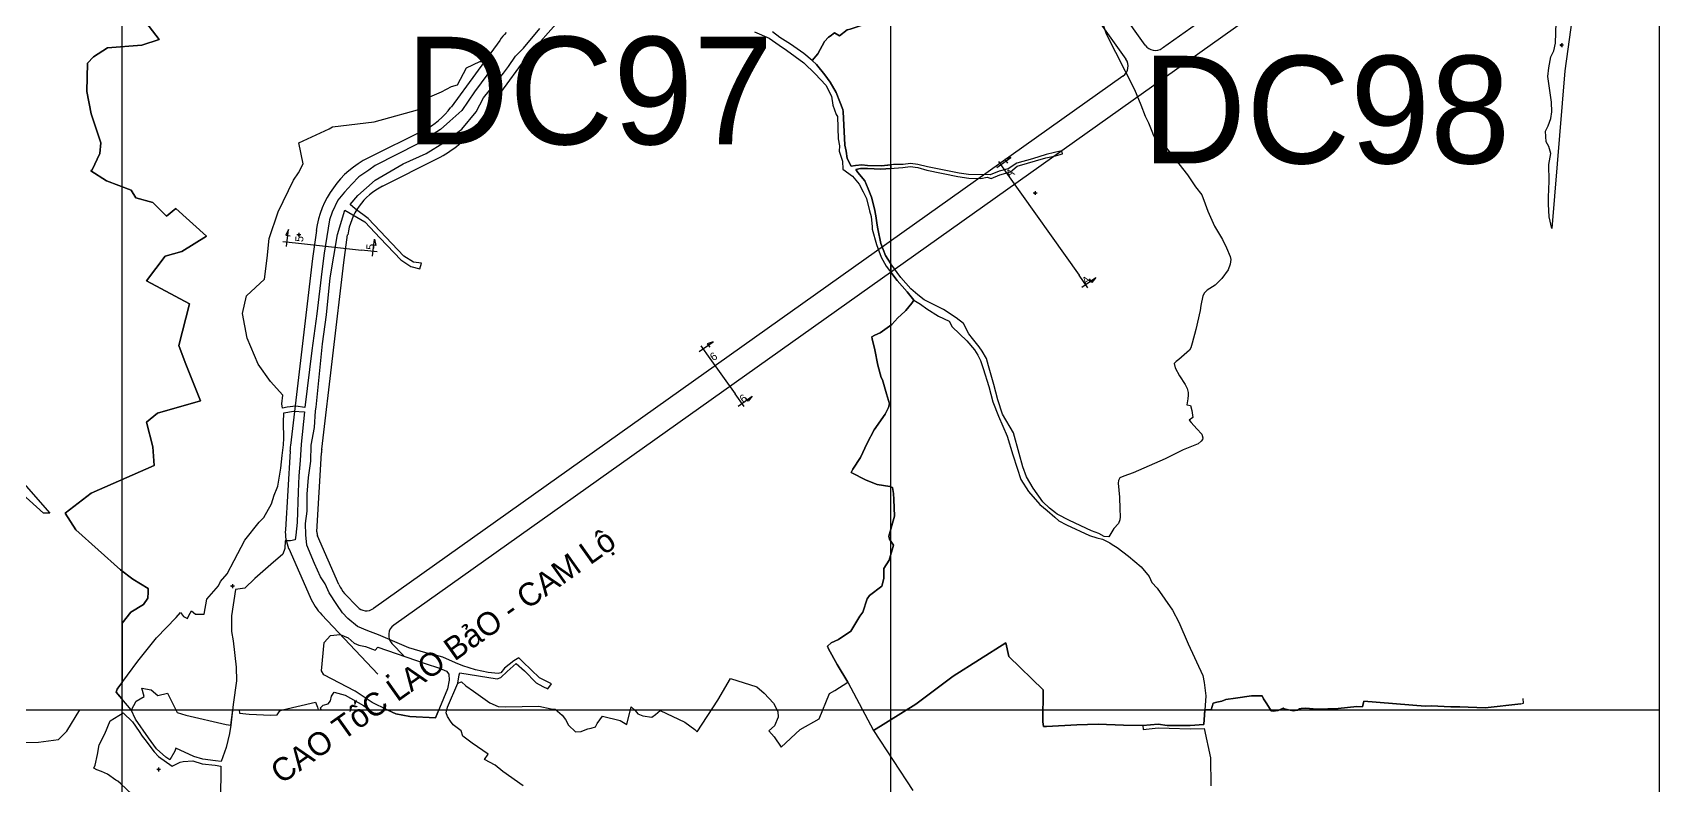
# Model space of a CAD drawing. Extents: x 547408 to 554234, y 1833375 to 1843904.
# Drawn here: x 550942 to 552000, y 1836951 to 1837441 of the extents above; entities that cross this region are included whole.
import ezdxf

# ---------------------------------------------------------------- set-up
doc = ezdxf.new("R2010")
doc.units = 0
for name, color, linetype in [('Level 1', 7, 'Continuous'), ('Level 10', 7, 'Continuous'), ('Level 11', 7, 'Continuous'), ('Level 30', 7, 'Continuous'), ('Level 52', 7, 'Continuous'), ('Level 62', 7, 'Continuous')]:
    doc.layers.add(name, color=color, linetype=linetype)

msp = doc.modelspace()

# ---------------------------------------------------------------- linework, layer by layer
at = {"layer": 'Level 1'}
for points in [[(551569.1, 1837352.7), (551578.2, 1837359.2)], [(551570.1, 1837356.6), (551576, 1837348.3)], [(551578.2, 1837359.2), (551574.2, 1837357.9), (551575.9, 1837355.6)], [(551576, 1837348.3), (551622.5, 1837282.8)], [(551108.2, 1837312.5), (551106.5, 1837308.7), (551109.3, 1837308.4)], [(551106.9, 1837301.4), (551108.2, 1837312.5)], [(551104.7, 1837304.7), (551114.8, 1837303.6)], [(551114.8, 1837303.6), (551155.8, 1837299)], [(551164.3, 1837306.2), (551165, 1837302.1), (551162.2, 1837302.4)], [(551163, 1837295.1), (551164.3, 1837306.2)], [(551165.9, 1837297.9), (551155.8, 1837299)], [(551628.3, 1837274.5), (551622.5, 1837282.8)], [(551624.4, 1837274.9), (551633.5, 1837281.3)], [(551633.5, 1837281.3), (551630.9, 1837278), (551629.3, 1837280.3)], [(551375.5, 1837233), (551384.6, 1837239.4)], [(551376.5, 1837236.8), (551382.4, 1837228.5)], [(551384.6, 1837239.4), (551380.7, 1837238.1), (551382.3, 1837235.8)], [(551382.4, 1837228.5), (551398.8, 1837205.5)], [(551404.6, 1837197.2), (551398.8, 1837205.5)], [(551400.7, 1837197.5), (551409.8, 1837204)], [(551409.8, 1837204), (551407.2, 1837200.7), (551405.6, 1837203)]]:
    msp.add_lwpolyline(points, dxfattribs=at)
at = {"layer": 'Level 10'}
for points in [[(551951.7, 1837511.5), (551938.4, 1837415.6), (551930, 1837313), (551928.3, 1837320.7), (551927.9, 1837328.9), (551927.9, 1837333.4), (551928.2, 1837343.9), (551928.1, 1837354.7), (551929.4, 1837361.8), (551928.1, 1837366.4), (551926.3, 1837369.4), (551925.8, 1837376.3), (551927.7, 1837379.8), (551929.3, 1837384.6), (551929.9, 1837389), (551929.7, 1837395.2), (551927.5, 1837411.9), (551928.1, 1837417.6), (551929.4, 1837424.7), (551931.2, 1837428.6), (551932.3, 1837433.7), (551932.9, 1837447.1)], [(551122.8, 1837161.7), (551123.1, 1837172.2), (551125.1, 1837183.6), (551125.8, 1837194.5), (551126.2, 1837196.9), (551130.5, 1837238), (551132.9, 1837257), (551135.4, 1837281), (551140.1, 1837309.2), (551144.9, 1837324.9), (551157.9, 1837317.4), (551167.9, 1837306.7), (551181.4, 1837292.6), (551187.9, 1837288.4), (551193.7, 1837286.8), (551194.8, 1837290.6), (551189.6, 1837291.1), (551183.3, 1837295), (551160, 1837319.6), (551151.7, 1837325.8), (551148.5, 1837328.7), (551153.3, 1837334.5), (551164.7, 1837344.5), (551182.8, 1837355.2), (551197.8, 1837361.9), (551209.8, 1837369.2), (551221, 1837377.7), (551230.3, 1837389), (551235.2, 1837398), (551248.2, 1837414.1), (551251.4, 1837418.4), (551256, 1837425.1), (551261.1, 1837430.4), (551271.8, 1837443.1)], [(551411.3, 1837441.1), (551420.9, 1837436.8), (551427.4, 1837432.3), (551432.2, 1837429.1), (551443.4, 1837420.9), (551450.9, 1837413.6), (551457.8, 1837406.2), (551461.5, 1837399.2), (551462.4, 1837393.3), (551464.6, 1837387.2), (551465.4, 1837385.9), (551465.9, 1837371.5), (551466.7, 1837366.9), (551466.4, 1837363.4), (551468.6, 1837356.8), (551468.9, 1837351.6), (551475.1, 1837347.2), (551479.4, 1837341.9), (551482.1, 1837337), (551484.3, 1837332.6), (551486.2, 1837324.5), (551487.3, 1837320.9), (551487.9, 1837314.2), (551488, 1837312.6), (551490.8, 1837302.6), (551493.7, 1837294.4), (551497.1, 1837288.5), (551504.2, 1837279.3), (551510.7, 1837271.9), (551515.1, 1837266.5), (551519.3, 1837263.8)], [(551592.1, 1837358.3), (551582, 1837355.5), (551576.4, 1837351.9), (551570.5, 1837350.4), (551564.7, 1837348), (551550.6, 1837348.2), (551544.4, 1837349.1), (551524, 1837353.2), (551517.6, 1837354.7), (551512.8, 1837355.3), (551508, 1837354.8), (551501.8, 1837354.6), (551493.9, 1837353.9), (551484.8, 1837354.1), (551481.2, 1837354.4), (551477, 1837354.1), (551474.3, 1837353.7), (551471.7, 1837358.5), (551471, 1837363.3), (551470.1, 1837367.3), (551469, 1837389.1), (551468.8, 1837390.4), (551466.9, 1837395.4), (551464.5, 1837401.5), (551460.6, 1837408.2), (551457.1, 1837413), (551451.7, 1837419.8), (551449, 1837422.3), (551443.5, 1837427), (551434.9, 1837432.9), (551427.8, 1837437.4), (551423.2, 1837441)], [(551638.3, 1837444.9), (551640.2, 1837439.8), (551658.6, 1837403.4), (551662.6, 1837393.5), (551665.4, 1837386.1), (551667.7, 1837381.8), (551669.9, 1837376.4), (551670.9, 1837373.6), (551671.9, 1837371.7), (551673.8, 1837369.8), (551677.4, 1837367.2), (551679.4, 1837365.3), (551693.1, 1837348), (551698.3, 1837340.2), (551702.4, 1837334.9), (551704.6, 1837329.2), (551706.3, 1837324.3), (551710.5, 1837314.5), (551713.1, 1837310.3), (551715.7, 1837306), (551718.3, 1837300.5), (551720.7, 1837294.9), (551721.1, 1837292.8), (551720.8, 1837289.9), (551719.4, 1837286.1), (551715.3, 1837280.6), (551711.1, 1837276.2), (551705.9, 1837273), (551704, 1837271.2), (551703.1, 1837269.3), (551701.6, 1837262.9), (551701.2, 1837259.8), (551698.5, 1837247.3), (551696.1, 1837238.4), (551695.2, 1837235.5)], [(551241.7, 1837418.6), (551229.3, 1837402), (551221.1, 1837389.9), (551213.2, 1837382.8), (551207.1, 1837377.5), (551192.5, 1837368.2), (551164.7, 1837354.1), (551160.5, 1837351.1), (551154.1, 1837346.7), (551149.5, 1837341.9), (551144.8, 1837336.8), (551140.3, 1837331.6), (551136.6, 1837323.8), (551134.9, 1837318.6), (551131.5, 1837297), (551130, 1837285), (551126.8, 1837257.5), (551123.4, 1837233.6), (551118.9, 1837196.6), (551113, 1837197.6), (551107.4, 1837196.8), (551104.3, 1837196.2), (551104, 1837199.1), (551104.5, 1837204.6), (551096.5, 1837213.5), (551088.6, 1837224.9), (551081.4, 1837241.8), (551078.3, 1837257.7), (551081, 1837269.2), (551092.7, 1837280.1), (551094.5, 1837293.7), (551095.7, 1837306.5), (551101.6, 1837324), (551111.5, 1837344.6), (551114.8, 1837349.2), (551117.9, 1837355.2), (551115, 1837368.9), (551134.8, 1837378), (551136.9, 1837379.1), (551164, 1837382.5), (551198.5, 1837392.1), (551198.6, 1837398), (551207.8, 1837401.9), (551214.3, 1837405.4), (551218.1, 1837406.5), (551224, 1837417.6), (551232.7, 1837421.6), (551235.1, 1837421.8), (551237.8, 1837420.1), (551241.7, 1837418.6)], [(551695.2, 1837235.5), (551694.4, 1837233.9), (551687.4, 1837227.8), (551685.7, 1837226.5), (551684.4, 1837225.2), (551684.9, 1837222.5), (551687.8, 1837217.2), (551691.5, 1837211.6), (551692.8, 1837209), (551693.4, 1837206.4), (551693.4, 1837204.6), (551693.2, 1837202.3), (551692.5, 1837198.3), (551695, 1837197.9), (551695.8, 1837194.7), (551696.5, 1837190.1), (551694.1, 1837188.4), (551695.4, 1837186.8), (551699.2, 1837182.8), (551702.3, 1837179.2), (551703, 1837177), (551702.8, 1837175.9), (551702, 1837174.8), (551699.9, 1837173.1), (551690.2, 1837169.1), (551678.4, 1837163.2), (551657.6, 1837154.1), (551651.7, 1837151.9), (551649.1, 1837150.8), (551648.2, 1837149.2), (551648, 1837147.4), (551648.7, 1837138.2), (551649.1, 1837130.8), (551649.2, 1837125.4), (551649, 1837123.5), (551648.1, 1837121.1), (551645, 1837117.9), (551641.9, 1837112.5), (551638.9, 1837112.8), (551635.4, 1837114.6), (551630.5, 1837116.5), (551616.2, 1837123.1), (551608.3, 1837127.3), (551607.2, 1837128.1), (551603.2, 1837131.1), (551599, 1837135.3), (551592.7, 1837144.2), (551588.2, 1837151.5), (551585.9, 1837158), (551583.5, 1837166.8), (551579.8, 1837180.1), (551572.8, 1837192.2), (551569.7, 1837201.7), (551567, 1837211.6), (551563.5, 1837223.8), (551562.2, 1837228.6), (551559.5, 1837233.3), (551557.5, 1837236.2), (551553.2, 1837241.5), (551550.9, 1837244.5), (551547.4, 1837251.2), (551542.6, 1837255), (551534.4, 1837260.4), (551521.7, 1837266.7), (551517.6, 1837269.9), (551513, 1837273.9), (551506.5, 1837281.3), (551500.1, 1837290), (551496.6, 1837295.6), (551493.6, 1837303.4), (551491.5, 1837312.9), (551491.2, 1837315.2), (551490.3, 1837321.2), (551489.4, 1837325.8), (551487.4, 1837333.4), (551485.4, 1837338.8), (551483.1, 1837344), (551478.7, 1837349.4), (551477.3, 1837351.4), (551480.3, 1837352.1), (551484.8, 1837352.2), (551493.5, 1837351.7), (551507.9, 1837352.7), (551512.7, 1837353.3), (551517.6, 1837352.7), (551523.5, 1837351), (551543.6, 1837347), (551550.8, 1837345.9), (551558.6, 1837345.7), (551562.7, 1837346.4), (551565.4, 1837345.7), (551570.9, 1837348), (551578, 1837349.9), (551582.3, 1837353.6), (551600.8, 1837359), (551606.3, 1837360.1), (551611.8, 1837361.6), (551611.2, 1837363.6), (551606.5, 1837362.4), (551601.2, 1837361.2), (551592.1, 1837358.3)], [(551519.3, 1837263.8), (551523.5, 1837260.9), (551531, 1837256), (551537.9, 1837252.8), (551540, 1837249.1), (551549.5, 1837240), (551554.5, 1837234.1), (551556.6, 1837230.7), (551558.3, 1837227.3), (551560.1, 1837222.1), (551563.7, 1837210.2), (551566.4, 1837200.3), (551570, 1837190.9), (551575.8, 1837177.9), (551579.4, 1837165.8), (551582.3, 1837157.1), (551584.6, 1837149.7), (551589.7, 1837141.9), (551596.9, 1837133.5), (551601.7, 1837129.6), (551606.8, 1837125.2), (551609.3, 1837122.8), (551614.4, 1837120.2), (551629.2, 1837113.3), (551634.1, 1837111.9), (551637.8, 1837110.9), (551642.5, 1837108.6), (551644.1, 1837107.5), (551647.3, 1837105.5), (551654.6, 1837100), (551662.8, 1837092.9), (551668.1, 1837086.8), (551669.9, 1837082.7), (551673.2, 1837079.2), (551683.2, 1837064.7), (551687.3, 1837056.9), (551693.4, 1837042.8), (551703.1, 1837022.4), (551703.9, 1837017.8), (551704.9, 1837009), (551703.7, 1836990.4), (551694.7, 1836989.7), (551679.9, 1836989.7), (551674, 1836990.6), (551664, 1836989.7), (551664.1, 1836987.1), (551674, 1836988.3), (551681, 1836988), (551694.7, 1836987.7), (551703.9, 1836987.9), (551708, 1836968.8), (551708.1, 1836950.5)], [(551118.6, 1837193.9), (551116.5, 1837172.8), (551115.8, 1837162.1), (551115, 1837152.1), (551114.5, 1837141.7), (551113.9, 1837121.8), (551113, 1837113.5), (551112.6, 1837110.6), (551109.6, 1837109.9), (551106.2, 1837109.8), (551105.8, 1837104.9), (551104.6, 1837101.2), (551096.8, 1837094.5), (551086.3, 1837085.3), (551079.9, 1837079.1), (551073.8, 1837078.3), (551071.2, 1837061.2), (551071.2, 1837051), (551072.2, 1837044.9), (551074.3, 1837027.7), (551074.5, 1837018.8), (551072.4, 1837003.4), (551070.8, 1836990), (551070, 1836984.5), (551067.8, 1836975.5), (551064.5, 1836966.4), (551060.8, 1836966.7), (551052.5, 1836967.9), (551046.8, 1836969.7), (551035.1, 1836975), (551034.3, 1836973.1), (551031.1, 1836967.5), (551028.6, 1836969.1), (551022.4, 1836974.7), (551017.2, 1836981.8), (551008.8, 1836993.8), (551006, 1836999.9), (550996.1, 1837011.4), (550996.8, 1837013.4), (551010.3, 1837031.6), (551022.4, 1837046.7), (551035.3, 1837060.1), (551038, 1837063.2), (551040, 1837060.7), (551042.7, 1837059.4), (551043.5, 1837061.4), (551045.1, 1837064.4), (551047.7, 1837062.3), (551053.4, 1837062.2), (551055.2, 1837071.9), (551062.8, 1837080.6), (551064.1, 1837083.4), (551068.4, 1837088.5), (551072.9, 1837097.2), (551079.9, 1837110.3), (551089.1, 1837122), (551092.3, 1837125.1), (551097.2, 1837133.9), (551099, 1837139.5), (551101, 1837144.3), (551101.3, 1837145.4), (551103.3, 1837157.2), (551104.1, 1837165.4), (551105, 1837172.4), (551105.3, 1837176.7), (551105.1, 1837186.9), (551105.2, 1837193.1), (551111.5, 1837194.3), (551118.6, 1837193.9)], [(550916, 1837170), (550953, 1837128), (550949, 1837128), (550910, 1837163)], [(551261, 1836950.6), (551247.7, 1836959.9), (551242.8, 1836963.9), (551235.8, 1836967.7), (551238.1, 1836971.1), (551227.8, 1836978.3), (551221.7, 1836982.9), (551220.6, 1836986.3), (551215.4, 1836990.3), (551213.7, 1836992.6), (551211.7, 1836995.7), (551210.9, 1836998), (551211.7, 1837001.8), (551218.4, 1837017.3), (551219.2, 1837022.7), (551219.7, 1837024), (551244.1, 1837020.1), (551246.3, 1837020.9), (551250.6, 1837025), (551256.3, 1837030.2), (551261.7, 1837025.4), (551269.4, 1837017.6), (551273.7, 1837015.2), (551277, 1837013.6), (551279.3, 1837016.8), (551271.6, 1837020.7), (551260.7, 1837031.2), (551258, 1837033.7), (551254.8, 1837031.9), (551248.7, 1837027), (551246.4, 1837024), (551244.7, 1837023.7), (551238.2, 1837024.3), (551229.9, 1837025.9), (551221.6, 1837028.5), (551216.8, 1837030.5), (551208.7, 1837034.2), (551204, 1837035.6), (551197.6, 1837037), (551186.6, 1837040.3), (551166.8, 1837048.8), (551159.8, 1837051.4), (551153.2, 1837054.1), (551146.8, 1837059.3), (551143.3, 1837063.1), (551139.7, 1837068.4), (551134.7, 1837076.1), (551132.2, 1837082), (551129.1, 1837086.4), (551125.2, 1837095.2), (551120.3, 1837107.1), (551119.6, 1837113.7), (551119.3, 1837121.2), (551120.4, 1837129.1), (551120.5, 1837140.2), (551121.4, 1837151.2), (551122.8, 1837161.7)], [(551212.7, 1837019.3), (551211.7, 1837013.7), (551203.9, 1836994.8), (551187.1, 1836995.6), (551178, 1836997.3), (551172.4, 1837000), (551162.6, 1837004.8), (551151.6, 1837012.2), (551131.2, 1837022.7), (551129.8, 1837025.4), (551131.4, 1837043.7), (551135.7, 1837048.4), (551141.9, 1837048.9), (551147.2, 1837046.9), (551150.9, 1837043.3), (551154.1, 1837042.1), (551158.3, 1837041.2), (551164.6, 1837038.7), (551166.4, 1837040.7), (551197.2, 1837030), (551206.5, 1837027.1), (551211, 1837025.2), (551212.6, 1837023.1), (551212.7, 1837019.3)], [(551006.7, 1836944.8), (550999.1, 1836952.1), (550997.2, 1836953.5), (550995.9, 1836954.3), (550990.6, 1836958.2), (550986.7, 1836959.8), (550983.6, 1836960.9), (550981.7, 1836962.1), (550982.6, 1836963.9), (550984.1, 1836970.8), (550985.1, 1836977.2), (550988.8, 1836984.3), (550992.2, 1836992.8), (551000.8, 1836998.1), (551006.9, 1836992.2), (551011.2, 1836985.9), (551013.1, 1836982.9), (551014.9, 1836980.6), (551021, 1836972.6), (551023.8, 1836969.7), (551032.6, 1836963.3), (551037.8, 1836965.9), (551039.8, 1836966.4), (551046, 1836966.7), (551052.1, 1836964.8), (551060.6, 1836963.9), (551064.3, 1836963.4)], [(551064.3, 1836963.4), (551064.1, 1836941)]]:
    msp.add_lwpolyline(points, dxfattribs=at)
at = {"layer": 'Level 11'}
for p, q in [((551935.7, 1837432.4), (551935.1, 1837432.4)), ((551936.4, 1837433), (551935.7, 1837432.4)), ((551935.7, 1837432.4), (551936.4, 1837431.7)), ((551936.4, 1837433.6), (551936.4, 1837433)), ((551937, 1837432.4), (551936.4, 1837433)), ((551936.4, 1837431.7), (551937, 1837432.4)), ((551936.4, 1837431.7), (551936.4, 1837431.1)), ((551937.6, 1837432.4), (551937, 1837432.4)), ((551593.3, 1837336.1), (551592.7, 1837336.1)), ((551594, 1837336.7), (551593.3, 1837336.1)), ((551593.3, 1837336.1), (551594, 1837335.5)), ((551594, 1837337.4), (551594, 1837336.7)), ((551594.6, 1837336.1), (551594, 1837336.7)), ((551594, 1837335.5), (551594.6, 1837336.1)), ((551594, 1837335.5), (551594, 1837334.9)), ((551595.2, 1837336.1), (551594.6, 1837336.1)), ((551114.3, 1837309), (551113.7, 1837309)), ((551115, 1837309.6), (551114.3, 1837309)), ((551114.3, 1837309), (551115, 1837308.4)), ((551115, 1837310.2), (551115, 1837309.6)), ((551115.6, 1837309), (551115, 1837309.6)), ((551115, 1837308.4), (551115.6, 1837309)), ((551115, 1837308.4), (551115, 1837307.7)), ((551116.2, 1837309), (551115.6, 1837309)), ((551071.2, 1837080.3), (551070.6, 1837080.3)), ((551071.8, 1837081), (551071.2, 1837080.3)), ((551071.2, 1837080.3), (551071.8, 1837079.7)), ((551071.8, 1837081.6), (551071.8, 1837081)), ((551072.5, 1837080.3), (551071.8, 1837081)), ((551071.8, 1837079.7), (551072.5, 1837080.3)), ((551071.8, 1837079.7), (551071.8, 1837079.1)), ((551073.1, 1837080.3), (551072.5, 1837080.3)), ((551172.1, 1837021.9), (551171.5, 1837021.9)), ((551172.8, 1837022.5), (551172.1, 1837021.9)), ((551172.1, 1837021.9), (551172.8, 1837021.2)), ((551172.8, 1837023.1), (551172.8, 1837022.5)), ((551173.4, 1837021.9), (551172.8, 1837022.5)), ((551172.8, 1837021.2), (551173.4, 1837021.9)), ((551172.8, 1837021.2), (551172.8, 1837020.6)), ((551174, 1837021.9), (551173.4, 1837021.9)), ((551023.8, 1836961.7), (551023.2, 1836961.1)), ((551023.8, 1836962.4), (551023.8, 1836961.7)), ((551024.4, 1836961.1), (551023.8, 1836961.7)), ((551023.2, 1836961.1), (551022.6, 1836961.1)), ((551023.2, 1836961.1), (551023.8, 1836960.5)), ((551023.8, 1836960.5), (551024.4, 1836961.1)), ((551023.8, 1836960.5), (551023.8, 1836959.9)), ((551025.1, 1836961.1), (551024.4, 1836961.1))]:
    msp.add_line(p, q, dxfattribs=at)
for centre in [(551936.4, 1837432.4), (551594, 1837336.1), (551115, 1837309), (551071.8, 1837080.3), (551172.8, 1837021.9), (551023.8, 1836961.1)]:
    msp.add_circle(centre, 0.15, dxfattribs=at)
at = {"layer": 'Level 30'}
for points in [[(551265.2, 1837426.9), (551303, 1837469.7)], [(551665.5, 1837432.3), (551633.1, 1837477.9)], [(551743, 1837477.5), (551676.7, 1837430.4)], [(551752.6, 1837464.1), (551176.8, 1837055.1)], [(551620.4, 1837469), (551652.9, 1837423.3)], [(551245.7, 1837435.4), (551214, 1837392)], [(551230.5, 1837379.9), (551262.3, 1837423.3)], [(551651, 1837412.1), (551163.6, 1837065.9)], [(551196.1, 1837376.9), (551160.3, 1837359)], [(551169.4, 1837340.7), (551205.2, 1837358.6)], [(551126.4, 1837311.8), (551123.9, 1837293.5)], [(551130, 1837169.6), (551144.2, 1837290.9), (551146.7, 1837309)], [(551123.9, 1837293.5), (551109.6, 1837172)], [(551109.3, 1837168.3), (551106.3, 1837117)], [(551126.8, 1837115.8), (551129.7, 1837167.1)], [(551141.1, 1837081.4), (551127.2, 1837113.2)], [(551108.5, 1837105), (551122.3, 1837073.2)], [(551153.1, 1837067), (551144.8, 1837075.7)], [(551129.9, 1837061.7), (551166.3, 1837023.1)], [(551175.6, 1837043.1), (551183.2, 1837035.1)]]:
    msp.add_lwpolyline(points, dxfattribs=at)
for centre, radius, start, end in [((551302.4, 1837393.9), 70.3, 138.3571, 143.7721), ((551302.4, 1837393.9), 49.7, 138.32, 143.7721), ((551672, 1837436.9), 8, 215.3857, 305.3857), ((551646.4, 1837418.6), 8, 305.3857, 35.3857), ((551173.8, 1837421.4), 49.8, 296.5475, 323.7721), ((551173.8, 1837421.4), 70.2, 296.5475, 323.7721), ((551188.1, 1837303.3), 62.3, 116.5475, 172.1857), ((551188.1, 1837303.3), 41.7, 116.5475, 172.1857), ((551171.4, 1837164.7), 62.3, 173.2934, 176.6913), ((551171.4, 1837164.7), 41.8, 173.2934, 176.6913), ((551132.5, 1837115.5), 26.3, 176.6913, 203.5393), ((551132.5, 1837115.5), 5.75, 176.6913, 203.5393), ((551159.2, 1837089.3), 19.8, 203.5393, 223.309), ((551159.2, 1837089.3), 40.2, 203.5393, 223.309), ((551158.9, 1837072.4), 8, 223.309, 305.3857), ((551181.4, 1837048.6), 8, 125.3857, 223.309)]:
    msp.add_arc(centre, radius, start, end, dxfattribs=at)
at = {"layer": 'Level 52'}
for p, q in [((551463.4, 1837440.3), (551466.7, 1837438.5)), ((551466.7, 1837438.5), (551463.4, 1837440.3)), ((550990.6, 1837430.7), (551012.8, 1837432.3)), ((551012.8, 1837432.3), (550990.6, 1837430.7)), ((551500, 1837352.1), (551500, 1837354.5)), ((551500, 1837354.5), (551500, 1837352.1)), ((551500, 1837290.1), (551496.6, 1837295.6)), ((551496.6, 1837295.6), (551500, 1837290.1)), ((551500, 1837284.7), (551500, 1837290.1)), ((551500, 1837290.1), (551500, 1837284.7)), ((551044, 1837264), (551016, 1837279)), ((551016, 1837279), (551044, 1837264)), ((551000, 1837017.7), (551000, 1837056.3)), ((551000, 1837056.3), (551000, 1837017.7)), ((551574.8, 1837043.6), (551540.7, 1837021.8)), ((551576.9, 1837034.6), (551574.8, 1837043.6)), ((551599.1, 1837013), (551576.9, 1837034.6)), ((550998.4, 1837015.6), (550996.8, 1837013.4)), ((551000, 1837017.7), (550998.4, 1837015.6)), ((551014.3, 1837008.7), (551012.8, 1837014.1)), ((551012.8, 1837014.1), (551019, 1837013)), ((551472.1, 1837017.9), (551488.7, 1836986.5)), ((551540.7, 1837021.8), (551516.3, 1837003.7)), ((550996.8, 1837013.4), (550996.1, 1837011.4)), ((551000, 1837006.8), (550996.1, 1837011.4)), ((550996.1, 1837011.4), (551000, 1837006.8)), ((551000, 1837004.7), (551000, 1837006.8)), ((551000, 1837006.8), (551000, 1837000)), ((551000, 1837004.7), (551000, 1837004.7)), ((551000, 1837000), (551000, 1837004.1)), ((551000, 1837004.1), (551000, 1837004.1)), ((551006.1, 1837000), (551009.2, 1837005.5)), ((551009.2, 1837005.5), (551014.3, 1837008.7)), ((551019, 1837013), (551023.2, 1837009.2)), ((551023.2, 1837009.2), (551029.5, 1837010.8)), ((551023.2, 1837009.2), (551023.2, 1837009.2)), ((551029.5, 1837010.8), (551035.9, 1836998.3)), ((551125.9, 1837004.9), (551127.1, 1837001.7)), ((551516.3, 1837003.7), (551488.7, 1836986.5)), ((551598.9, 1836992.2), (551599.1, 1837013)), ((551709.7, 1837004.2), (551708.4, 1837000)), ((551712.2, 1837005), (551709.7, 1837004.2)), ((551715.4, 1837005.7), (551712.2, 1837005)), ((551717.9, 1837006.6), (551715.4, 1837005.7)), ((551724.2, 1837007.5), (551717.9, 1837006.6)), ((551734.7, 1837009.1), (551724.2, 1837007.5)), ((551807.8, 1837005.7), (551806.8, 1837002)), ((551847.6, 1837002.3), (551807.8, 1837005.7)), ((551911.6, 1837004.3), (551911.4, 1837007.3)), ((550972.6, 1837000), (550999.7, 1837000)), ((550999.7, 1837000), (551000, 1837000)), ((551000, 1837000), (551005.9, 1837000)), ((551005.9, 1837000), (551006.1, 1837000)), ((551035.9, 1836998.3), (551041.6, 1836996.6)), ((551070.8, 1836990), (551072, 1837000)), ((551072, 1837000), (551076.3, 1837000)), ((551076.3, 1837000), (551076.5, 1836997.7)), ((551101, 1836996.7), (551102.6, 1836999.4)), ((551127.1, 1837001.7), (551127.6, 1837000)), ((551127.6, 1837000), (551129.6, 1837000)), ((551161.1, 1837000), (551172.4, 1837000)), ((551206.1, 1837000), (551211.3, 1837000)), ((551249.5, 1837001.9), (551271.1, 1837002.3)), ((551328.3, 1836990.5), (551331.2, 1837001.9)), ((551704.4, 1837000), (551703.7, 1836990.4)), ((551708.4, 1837000), (551704.4, 1837000)), ((551704.4, 1837000), (551708.4, 1837000)), ((551748.8, 1836999.2), (551747.4, 1836999.3)), ((551755.9, 1837000.7), (551755.2, 1837001.1)), ((551761.7, 1836999.4), (551755.9, 1837000.7)), ((551851.6, 1837002.5), (551847.6, 1837002.3)), ((551488.7, 1836986.5), (551514.3, 1836947.5)), ((551599.3, 1836989.2), (551598.9, 1836992.2)), ((551634.9, 1836990.6), (551621.1, 1836990.2))]:
    msp.add_line(p, q, dxfattribs=at)
for points in [[(551012.8, 1837432.3), (551024.1, 1837436), (551013.3, 1837450), (551015, 1837470.1)], [(551015, 1837470.1), (551013.3, 1837450), (551024.1, 1837436), (551012.8, 1837432.3)], [(551466.7, 1837438.5), (551471.6, 1837442.2), (551473.6, 1837442.8), (551484, 1837446.2), (551495.1, 1837451.7), (551498.4, 1837454.6), (551501.3, 1837458.1), (551502.7, 1837461.6), (551505.6, 1837461), (551510.2, 1837460.7), (551513.4, 1837461.4), (551516.8, 1837461.1), (551519.6, 1837460.9), (551521.7, 1837460.1), (551523.2, 1837463.7), (551524.9, 1837468.9), (551529.6, 1837475.5)], [(551529.6, 1837475.5), (551524.9, 1837468.9), (551523.2, 1837463.7), (551521.7, 1837460.1), (551519.6, 1837460.9), (551516.8, 1837461.1), (551513.4, 1837461.4), (551510.2, 1837460.7), (551505.6, 1837461), (551502.7, 1837461.6), (551501.3, 1837458.1), (551498.4, 1837454.6), (551495.1, 1837451.7), (551484, 1837446.2), (551473.6, 1837442.8), (551471.6, 1837442.2), (551466.7, 1837438.5)], [(551449, 1837422.3), (551452.6, 1837426.6), (551456.9, 1837434.8), (551459.5, 1837437.5), (551460.7, 1837438.2), (551463.4, 1837440.3)], [(551463.4, 1837440.3), (551460.7, 1837438.2), (551459.5, 1837437.5), (551456.9, 1837434.8), (551452.6, 1837426.6), (551449, 1837422.3)], [(550979.7, 1837350.6), (550980.6, 1837351.3), (550985.5, 1837361.8), (550986.2, 1837368.9), (550980, 1837387.6), (550977.1, 1837402.1), (550977.6, 1837420.6), (550981.5, 1837424.7), (550990.6, 1837430.7)], [(550990.6, 1837430.7), (550981.5, 1837424.7), (550977.6, 1837420.6), (550977.1, 1837402.1), (550980, 1837387.6), (550986.2, 1837368.9), (550985.5, 1837361.8), (550980.6, 1837351.3), (550979.7, 1837350.6)], [(551477, 1837354.1), (551474.3, 1837353.7), (551471.7, 1837358.5), (551471, 1837363.3), (551470.1, 1837367.3), (551469, 1837389.1), (551468.8, 1837390.4), (551466.9, 1837395.4), (551464.5, 1837401.5), (551460.6, 1837408.2), (551457.1, 1837413), (551451.7, 1837419.8), (551449, 1837422.3)], [(551449, 1837422.3), (551451.7, 1837419.8), (551457.1, 1837413), (551460.6, 1837408.2), (551464.5, 1837401.5), (551466.9, 1837395.4), (551468.8, 1837390.4), (551469, 1837389.1), (551470.1, 1837367.3), (551471, 1837363.3), (551471.7, 1837358.5), (551474.3, 1837353.7), (551477, 1837354.1), (551481.2, 1837354.4), (551484.8, 1837354.1), (551493.9, 1837353.9), (551500, 1837354.5)], [(551500, 1837354.5), (551493.9, 1837353.9), (551484.8, 1837354.1), (551481.2, 1837354.4), (551477, 1837354.1)], [(551055, 1837308), (551035, 1837326), (551029, 1837321), (551020, 1837330), (551009, 1837333), (551006, 1837338), (550990, 1837344), (550979.7, 1837350.6)], [(550979.7, 1837350.6), (550990, 1837344), (551006, 1837338), (551009, 1837333), (551020, 1837330), (551029, 1837321), (551035, 1837326), (551055, 1837308)], [(551496.6, 1837295.6), (551493.6, 1837303.4), (551491.5, 1837312.9), (551491.2, 1837315.2), (551490.3, 1837321.2), (551489.4, 1837325.8), (551487.4, 1837333.4), (551485.4, 1837338.8), (551483.1, 1837344), (551478.7, 1837349.4), (551477.3, 1837351.4), (551480.3, 1837352.1), (551484.8, 1837352.2), (551493.5, 1837351.7), (551500, 1837352.1)], [(551500, 1837352.1), (551493.5, 1837351.7), (551484.8, 1837352.2), (551480.3, 1837352.1), (551477.3, 1837351.4), (551478.7, 1837349.4), (551483.1, 1837344), (551485.4, 1837338.8), (551487.4, 1837333.4), (551489.4, 1837325.8), (551490.3, 1837321.2), (551491.2, 1837315.2), (551491.5, 1837312.9), (551493.6, 1837303.4), (551496.6, 1837295.6)], [(551016, 1837279), (551028, 1837295), (551039, 1837298), (551055, 1837308)], [(551055, 1837308), (551039, 1837298), (551028, 1837295), (551016, 1837279)], [(551515.1, 1837266.5), (551510.7, 1837271.9), (551504.2, 1837279.3), (551500, 1837284.7)], [(551500, 1837284.7), (551504.2, 1837279.3), (551510.7, 1837271.9), (551515.1, 1837266.5)], [(551051, 1837201), (551041, 1837226), (551037, 1837237), (551044, 1837264)], [(551044, 1837264), (551037, 1837237), (551041, 1837226), (551051, 1837201)], [(551487.7, 1837242.5), (551489.7, 1837243.6), (551493.1, 1837245.2), (551500.8, 1837250.7), (551504.6, 1837255), (551509.1, 1837259), (551509.9, 1837259.8), (551513.8, 1837264.4), (551515.1, 1837266.5)], [(551515.1, 1837266.5), (551513.8, 1837264.4), (551509.9, 1837259.8), (551509.1, 1837259), (551504.6, 1837255), (551500.8, 1837250.7), (551493.1, 1837245.2), (551489.7, 1837243.6), (551487.7, 1837242.5)], [(551493.8, 1837216.2), (551491.7, 1837224.2), (551489.7, 1837234.1), (551488, 1837241.2), (551487.7, 1837242.5)], [(551487.7, 1837242.5), (551488, 1837241.2), (551489.7, 1837234.1), (551491.7, 1837224.2), (551493.8, 1837216.2)], [(551474.2, 1837154.4), (551475.4, 1837156.6), (551480.4, 1837164.2), (551484.7, 1837173.5), (551489.2, 1837182.2), (551496.4, 1837192.2), (551498.6, 1837196.6), (551499.2, 1837199.1), (551497.2, 1837205.6), (551494.6, 1837214.7), (551493.8, 1837216.2)], [(551493.8, 1837216.2), (551494.6, 1837214.7), (551497.2, 1837205.6), (551499.2, 1837199.1), (551498.6, 1837196.6), (551496.4, 1837192.2), (551489.2, 1837182.2), (551484.7, 1837173.5), (551480.4, 1837164.2), (551475.4, 1837156.6), (551474.2, 1837154.4)], [(551016, 1837187), (551023, 1837193), (551051, 1837201)], [(551051, 1837201), (551023, 1837193), (551016, 1837187)], [(551021, 1837159), (551020, 1837171), (551016, 1837187)], [(551016, 1837187), (551020, 1837171), (551021, 1837159)], [(550963, 1837128), (550980, 1837141), (551021, 1837159)], [(551021, 1837159), (550980, 1837141), (550963, 1837128)], [(551501.1, 1837144.6), (551499.4, 1837145.3), (551491.2, 1837146.6), (551484.1, 1837149.4), (551474.2, 1837154.4)], [(551474.2, 1837154.4), (551484.1, 1837149.4), (551491.2, 1837146.6), (551499.4, 1837145.3), (551501.1, 1837144.6)], [(551458.8, 1837041.3), (551461.3, 1837043.5), (551466, 1837045.8), (551474.1, 1837051.1), (551480, 1837060.9), (551481.8, 1837063.5), (551484.6, 1837072.1), (551486.1, 1837074.4), (551494.2, 1837080.4), (551495.5, 1837085.3), (551495.6, 1837091.9), (551498.9, 1837097.4), (551501.8, 1837107), (551499.1, 1837111), (551498.7, 1837112.9), (551502.5, 1837126), (551502, 1837136.7), (551501.8, 1837140.6), (551501.1, 1837144.6)], [(551501.1, 1837144.6), (551501.8, 1837140.6), (551502, 1837136.7), (551502.5, 1837126), (551498.7, 1837112.9), (551499.1, 1837111), (551501.8, 1837107), (551498.9, 1837097.4), (551495.6, 1837091.9), (551495.5, 1837085.3), (551494.2, 1837080.4), (551486.1, 1837074.4), (551484.6, 1837072.1), (551481.8, 1837063.5), (551480, 1837060.9), (551474.1, 1837051.1), (551466, 1837045.8), (551461.3, 1837043.5), (551458.8, 1837041.3)], [(550999, 1837091), (550970, 1837117), (550963, 1837128)], [(550963, 1837128), (550970, 1837117), (550999, 1837091)], [(551017, 1837078.8), (551007, 1837085), (550999, 1837091)], [(550999, 1837091), (551007, 1837085), (551017, 1837078.8)], [(551000, 1837056.3), (551005.8, 1837063.4), (551013.9, 1837068.4), (551016.7, 1837072.6), (551017.1, 1837076.4), (551017, 1837078.8)], [(551017, 1837078.8), (551017.1, 1837076.4), (551016.7, 1837072.6), (551013.9, 1837068.4), (551005.8, 1837063.4), (551000, 1837056.3)], [(551472.1, 1837017.9), (551465.2, 1837029.4), (551459.5, 1837039.6), (551458.8, 1837041.3)], [(551458.8, 1837041.3), (551459.5, 1837039.6), (551465.2, 1837029.4), (551472.1, 1837017.9)], [(551488.7, 1836986.5), (551516.3, 1837003.7), (551540.7, 1837021.8), (551574.8, 1837043.6)], [(551574.8, 1837043.6), (551576.9, 1837034.6), (551599.1, 1837013)], [(550996.1, 1837011.4), (550996.8, 1837013.4), (551000, 1837017.7)], [(551211.3, 1837000), (551211.7, 1837001.8), (551218.4, 1837017.3)], [(551218.4, 1837017.3), (551220.8, 1837018.1), (551223.7, 1837015.5), (551228.6, 1837012.2), (551239.2, 1837004.6)], [(551374.1, 1836985.6), (551387.6, 1837006.2), (551395.7, 1837020.4)], [(551395.7, 1837020.4), (551412.8, 1837014.9), (551417.6, 1837010.7), (551423.7, 1837004.3), (551426.6, 1836998.9), (551426.7, 1836995.1), (551424.5, 1836989.6), (551420.8, 1836986.2)], [(551453.5, 1836994.2), (551460.1, 1837010.6), (551463.6, 1837012.6), (551472.1, 1837017.9)], [(551102.6, 1836999.4), (551104.4, 1836999.9), (551125.9, 1837004.9)], [(551129.6, 1837000), (551129.2, 1837001.2), (551130.8, 1837003), (551134.1, 1837003.9), (551135.6, 1837005.8), (551136.3, 1837008.9), (551138, 1837011.4), (551145.1, 1837009.6), (551157, 1837002.7), (551161.1, 1837000)], [(551239.2, 1837004.6), (551244.6, 1837002.2), (551249.5, 1837001.9)], [(551599.1, 1837013), (551598.9, 1836992.2), (551599.3, 1836989.2)], [(551708.4, 1837000), (551709.7, 1837004.2), (551712.2, 1837005)], [(551712.2, 1837005), (551715.4, 1837005.7), (551717.9, 1837006.6), (551724.2, 1837007.5), (551734.7, 1837009.1), (551741.5, 1837009), (551742.5, 1837007.1), (551744.6, 1837003.8), (551747.4, 1836999.3), (551748.8, 1836999.2), (551751.9, 1836999.6), (551755.2, 1837001.1)], [(551747.4, 1836999.3), (551744.6, 1837003.8), (551742.5, 1837007.1), (551741.5, 1837009), (551734.7, 1837009.1)], [(551806.8, 1837002), (551807.8, 1837005.7), (551847.6, 1837002.3), (551851.6, 1837002.5)], [(551851.6, 1837002.5), (551864.4, 1837002), (551870.2, 1837002), (551886.6, 1837001.3), (551909.8, 1837003.8), (551911.6, 1837004.3)], [(551909.8, 1837003.8), (551886.6, 1837001.3), (551870.2, 1837002)], [(550904.1, 1836978.1), (550945.7, 1836979), (550958.6, 1836980.7), (550964, 1836986.1), (550972.6, 1837000)], [(551041.6, 1836996.6), (551067.8, 1836990.5), (551070.8, 1836990)], [(551076.5, 1836997.7), (551082.6, 1836997.2), (551096.8, 1836996.6), (551101, 1836996.7)], [(551172.4, 1837000), (551172.8, 1836999.8), (551178, 1836997.3), (551187.1, 1836995.6)], [(551187.1, 1836995.6), (551203.9, 1836994.8), (551206.1, 1837000)], [(551271.1, 1837002.3), (551279.2, 1837000.6), (551281.7, 1837000.4)], [(551281.7, 1837000.4), (551286.3, 1836996.6), (551288.5, 1836993.6), (551290.3, 1836989.9)], [(551308, 1836989), (551309.1, 1836991.1), (551312.6, 1836995.8), (551324.1, 1836993), (551328.3, 1836990.5)], [(551331.2, 1837001.9), (551333.8, 1836999.5), (551335.6, 1836997.3), (551338.7, 1836996), (551344.7, 1836995.1)], [(551344.7, 1836995.1), (551346.9, 1836997), (551350.1, 1836999.5), (551366.1, 1836991.9), (551372.6, 1836987.2), (551374.1, 1836985.6)], [(551428.7, 1836975.7), (551441.1, 1836987.2), (551453.5, 1836994.2)], [(551703.7, 1836990.4), (551704.4, 1837000)], [(551755.2, 1837001.1), (551751.9, 1836999.6), (551748.8, 1836999.2)], [(551755.2, 1837001.1), (551755.9, 1837000.7), (551761.7, 1836999.4), (551764.5, 1836999.8), (551765.9, 1837000.6), (551766.9, 1837000.9)], [(551766.9, 1837000.9), (551765.9, 1837000.6), (551764.5, 1836999.8), (551761.7, 1836999.4)], [(551766.9, 1837000.9), (551769.7, 1837001.1), (551777.4, 1837000.4), (551791, 1837000.9), (551803.1, 1837002.2), (551806.8, 1837002)], [(551791, 1837000.9), (551777.4, 1837000.4), (551769.7, 1837001.1), (551766.9, 1837000.9)], [(551806.8, 1837002), (551803.1, 1837002.2), (551791, 1837000.9)], [(551870.2, 1837002), (551864.4, 1837002), (551851.6, 1837002.5)], [(551290.3, 1836989.9), (551294.9, 1836985.7), (551298.7, 1836985.9)], [(551298.7, 1836985.9), (551302.3, 1836987.3), (551303, 1836987.6), (551305.1, 1836988.1), (551308, 1836989)], [(551420.8, 1836986.2), (551424.1, 1836982.3), (551428.7, 1836975.7)], [(551599.3, 1836989.2), (551601.3, 1836989.1), (551621.1, 1836990.2), (551634.9, 1836990.6), (551651.4, 1836989.9), (551664, 1836989.7)], [(551621.1, 1836990.2), (551601.3, 1836989.1), (551599.3, 1836989.2)], [(551664, 1836989.7), (551651.4, 1836989.9), (551634.9, 1836990.6)], [(551679.9, 1836989.7), (551674, 1836990.6), (551664, 1836989.7)], [(551664, 1836989.7), (551674, 1836990.6), (551679.9, 1836989.7), (551694.7, 1836989.7), (551703.7, 1836990.4)], [(551703.7, 1836990.4), (551694.7, 1836989.7), (551679.9, 1836989.7)]]:
    msp.add_lwpolyline(points, dxfattribs=at)
at = {"layer": 'Level 62'}
for p, q in [((551000, 1835000), (551000, 1841500)), ((551500, 1835000), (551500, 1841000)), ((552000, 1835000), (552000, 1840500)), ((550000, 1837000), (552000, 1837000))]:
    msp.add_line(p, q, dxfattribs=at)

# ---------------------------------------------------------------- texts
at = {"layer": 'Level 1'}
for s, height, rotation, p in [('A', 5.21, 35.3857, (551577.2, 1837345.7)), ('5', 5.21, 83.5696, (551117.7, 1837304.1)), ('5', 5.21, 83.5696, (551163.9, 1837298.9)), ('A', 5.21, 35.3857, (551626.7, 1837275.9)), ('6', 5.21, 35.3857, (551384.7, 1837226.6)), ('6', 5.21, 35.3857, (551404, 1837199.3)), ('CAO TốC LAO BảO - CAM Lộ', 15, 35.3857, (551103.6, 1836951.2))]:
    msp.add_text(s, height=height, rotation=rotation, dxfattribs=at).set_placement(p)
at = {"layer": 'Level 62'}
for s, p in [('DC97', (551184.3, 1837367.8)), ('DC98', (551663.6, 1837355.4))]:
    msp.add_text(s, height=70, dxfattribs=at).set_placement(p)

doc.saveas('drawing.dxf')
